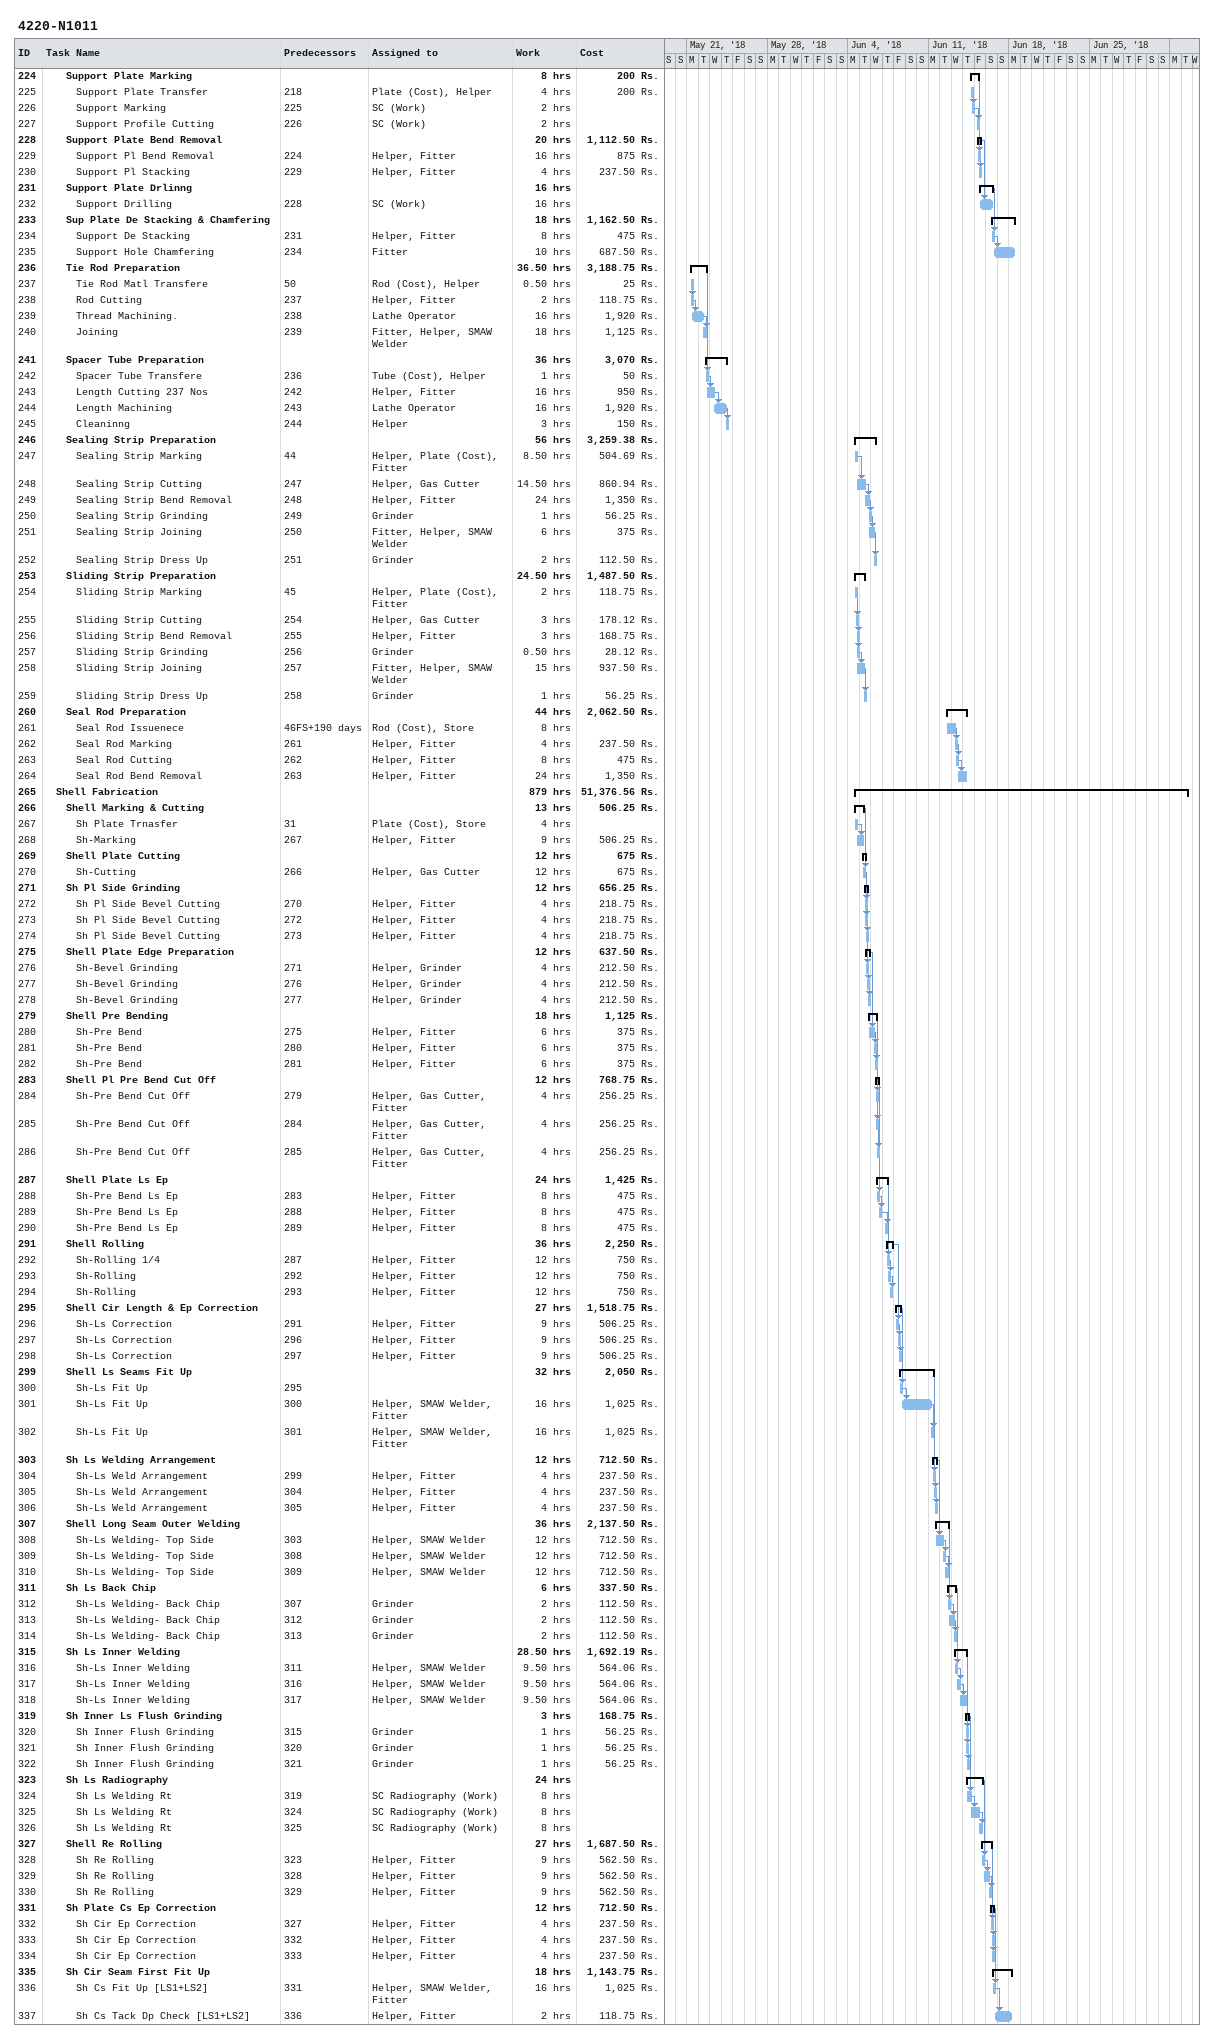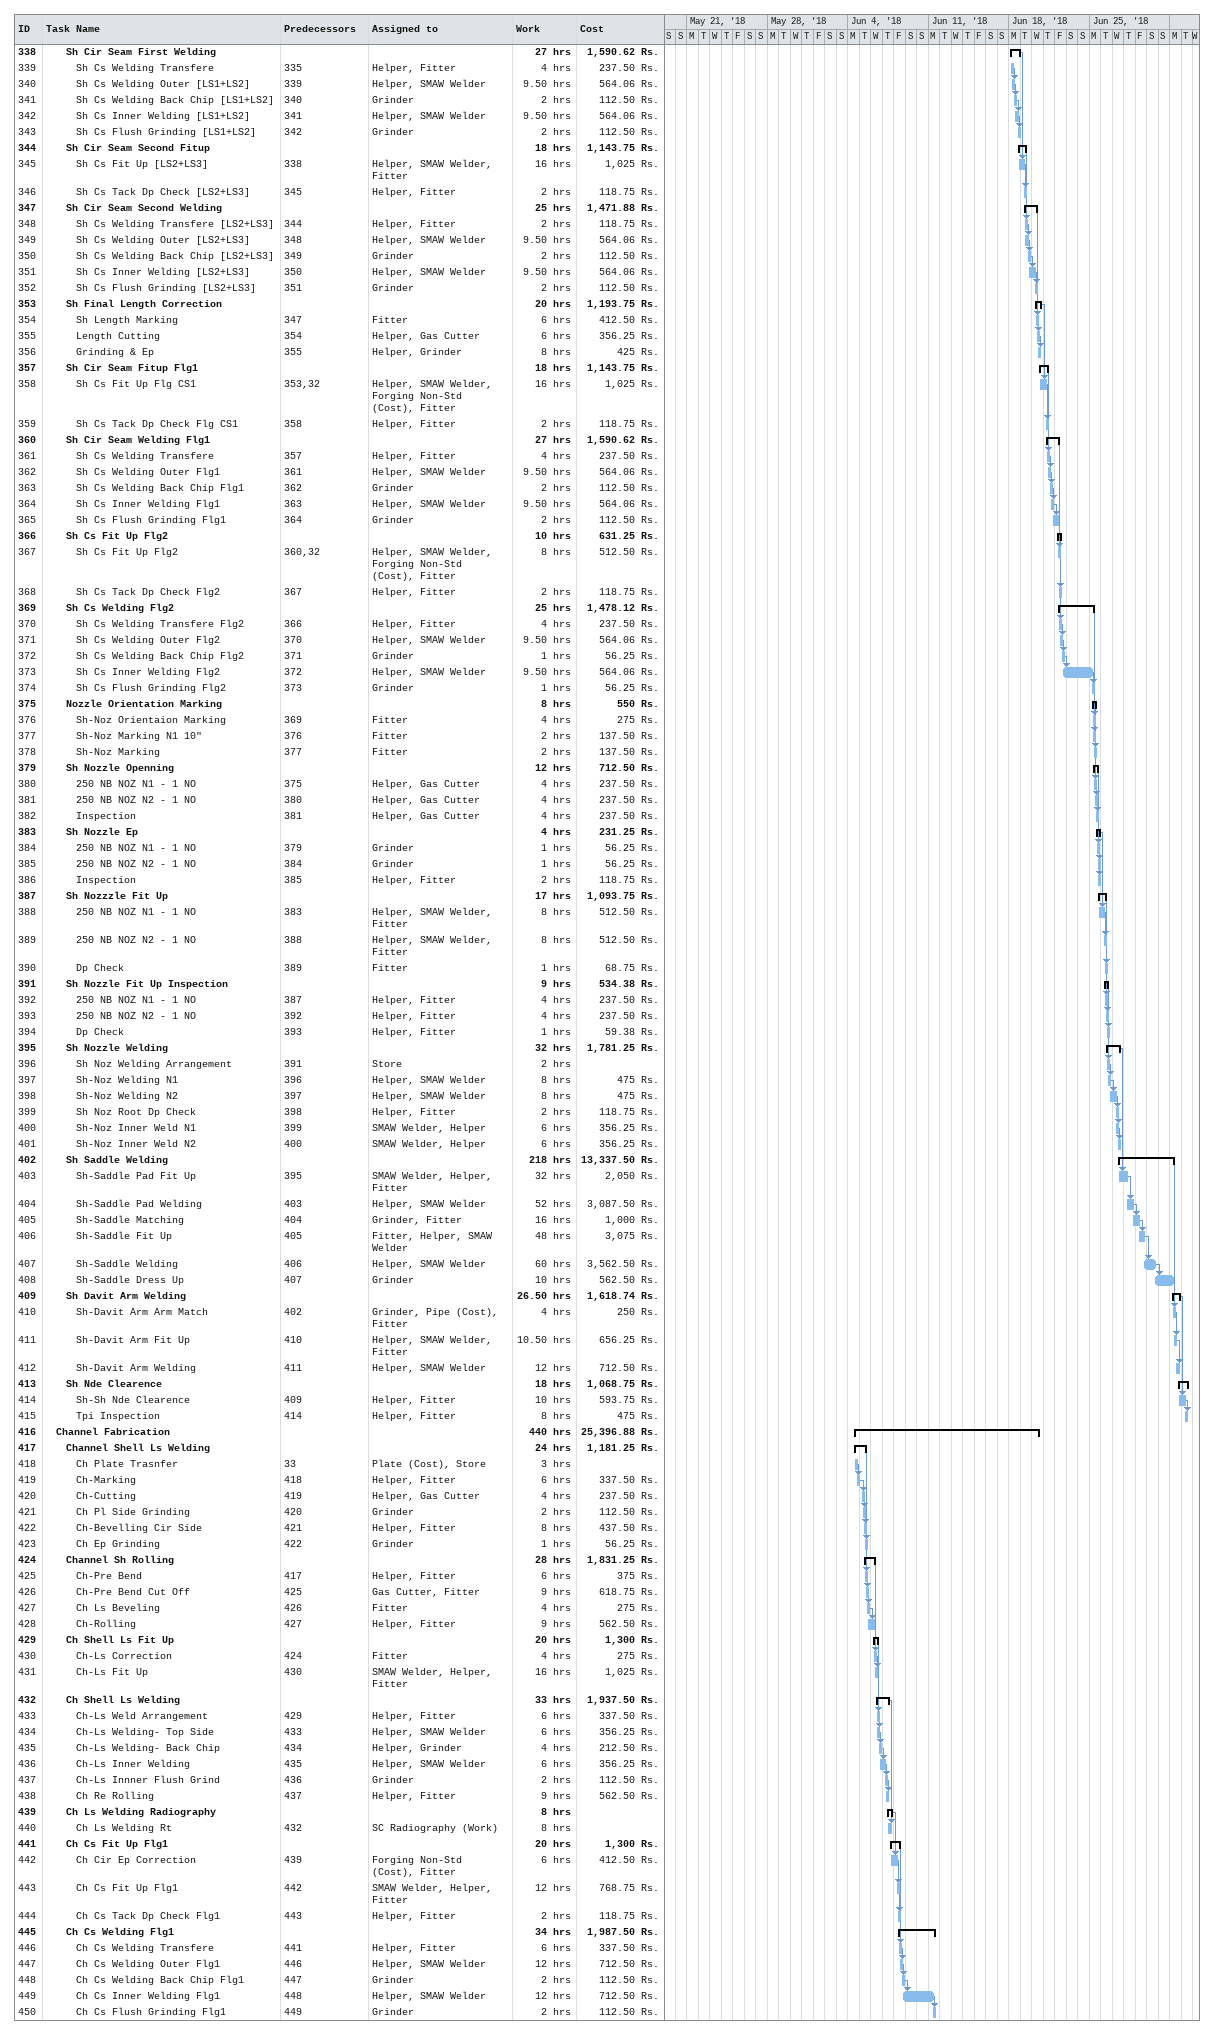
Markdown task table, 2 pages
4220-N1011

| ID | Level | Task | Start | Finish | Predecessors | Resources | Work (h) | Cost (Rs.) |
|---|---|---|---|---|---|---|---|---|
| 224 | 3 | **Support Plate Marking** | 2018-06-14 | 2018-06-15 |  |  | 8 | 200 |
| 225 | 4 | Support Plate Transfer | 2018-06-14 | 2018-06-14 | 218 | Plate (Cost), Helper | 4 | 200 |
| 226 | 4 | Support Marking | 2018-06-14 | 2018-06-14 | 225 | SC (Work) | 2 |  |
| 227 | 4 | Support Profile Cutting | 2018-06-15 | 2018-06-15 | 226 | SC (Work) | 2 |  |
| 228 | 3 | **Support Plate Bend Removal** | 2018-06-15 | 2018-06-15 |  |  | 20 | 1112.50 |
| 229 | 4 | Support Pl Bend Removal | 2018-06-15 | 2018-06-15 | 224 | Helper, Fitter | 16 | 875 |
| 230 | 4 | Support Pl Stacking | 2018-06-15 | 2018-06-15 | 229 | Helper, Fitter | 4 | 237.50 |
| 231 | 3 | **Support Plate Drlinng** | 2018-06-15 | 2018-06-16 |  |  | 16 |  |
| 232 | 4 | Support Drilling | 2018-06-15 | 2018-06-16 | 228 | SC (Work) | 16 |  |
| 233 | 3 | **Sup Plate De Stacking & Chamfering** | 2018-06-16 | 2018-06-18 |  |  | 18 | 1162.50 |
| 234 | 4 | Support De Stacking | 2018-06-16 | 2018-06-16 | 231 | Helper, Fitter | 8 | 475 |
| 235 | 4 | Support Hole Chamfering | 2018-06-16 | 2018-06-18 | 234 | Fitter | 10 | 687.50 |
| 236 | 3 | **Tie Rod Preparation** | 2018-05-21 | 2018-05-22 |  |  | 36.50 | 3188.75 |
| 237 | 4 | Tie Rod Matl Transfere | 2018-05-21 | 2018-05-21 | 50 | Rod (Cost), Helper | 0.50 | 25 |
| 238 | 4 | Rod Cutting | 2018-05-21 | 2018-05-21 | 237 | Helper, Fitter | 2 | 118.75 |
| 239 | 4 | Thread Machining. | 2018-05-21 | 2018-05-22 | 238 | Lathe Operator | 16 | 1920 |
| 240 | 4 | Joining | 2018-05-22 | 2018-05-22 | 239 | Fitter, Helper, SMAW Welder | 18 | 1125 |
| 241 | 3 | **Spacer Tube Preparation** | 2018-05-22 | 2018-05-24 |  |  | 36 | 3070 |
| 242 | 4 | Spacer Tube Transfere | 2018-05-22 | 2018-05-22 | 236 | Tube (Cost), Helper | 1 | 50 |
| 243 | 4 | Length Cutting 237 Nos | 2018-05-22 | 2018-05-23 | 242 | Helper, Fitter | 16 | 950 |
| 244 | 4 | Length Machining | 2018-05-23 | 2018-05-24 | 243 | Lathe Operator | 16 | 1920 |
| 245 | 4 | Cleaninng | 2018-05-24 | 2018-05-24 | 244 | Helper | 3 | 150 |
| 246 | 3 | **Sealing Strip Preparation** | 2018-06-04 | 2018-06-06 |  |  | 56 | 3259.38 |
| 247 | 4 | Sealing Strip Marking | 2018-06-04 | 2018-06-04 | 44 | Helper, Plate (Cost), Fitter | 8.50 | 504.69 |
| 248 | 4 | Sealing Strip Cutting | 2018-06-04 | 2018-06-05 | 247 | Helper, Gas Cutter | 14.50 | 860.94 |
| 249 | 4 | Sealing Strip Bend Removal | 2018-06-05 | 2018-06-05 | 248 | Helper, Fitter | 24 | 1350 |
| 250 | 4 | Sealing Strip Grinding | 2018-06-05 | 2018-06-05 | 249 | Grinder | 1 | 56.25 |
| 251 | 4 | Sealing Strip Joining | 2018-06-05 | 2018-06-06 | 250 | Fitter, Helper, SMAW Welder | 6 | 375 |
| 252 | 4 | Sealing Strip Dress Up | 2018-06-06 | 2018-06-06 | 251 | Grinder | 2 | 112.50 |
| 253 | 3 | **Sliding Strip Preparation** | 2018-06-04 | 2018-06-05 |  |  | 24.50 | 1487.50 |
| 254 | 4 | Sliding Strip Marking | 2018-06-04 | 2018-06-04 | 45 | Helper, Plate (Cost), Fitter | 2 | 118.75 |
| 255 | 4 | Sliding Strip Cutting | 2018-06-04 | 2018-06-04 | 254 | Helper, Gas Cutter | 3 | 178.12 |
| 256 | 4 | Sliding Strip Bend Removal | 2018-06-04 | 2018-06-04 | 255 | Helper, Fitter | 3 | 168.75 |
| 257 | 4 | Sliding Strip Grinding | 2018-06-04 | 2018-06-04 | 256 | Grinder | 0.50 | 28.12 |
| 258 | 4 | Sliding Strip Joining | 2018-06-04 | 2018-06-05 | 257 | Fitter, Helper, SMAW Welder | 15 | 937.50 |
| 259 | 4 | Sliding Strip Dress Up | 2018-06-05 | 2018-06-05 | 258 | Grinder | 1 | 56.25 |
| 260 | 3 | **Seal Rod Preparation** | 2018-06-12 | 2018-06-14 |  |  | 44 | 2062.50 |
| 261 | 4 | Seal Rod Issuenece | 2018-06-12 | 2018-06-13 | 46FS+190d | Rod (Cost), Store | 8 |  |
| 262 | 4 | Seal Rod Marking | 2018-06-13 | 2018-06-13 | 261 | Helper, Fitter | 4 | 237.50 |
| 263 | 4 | Seal Rod Cutting | 2018-06-13 | 2018-06-13 | 262 | Helper, Fitter | 8 | 475 |
| 264 | 4 | Seal Rod Bend Removal | 2018-06-13 | 2018-06-14 | 263 | Helper, Fitter | 24 | 1350 |
| 265 | 2 | **Shell Fabrication** | 2018-06-04 | 2018-07-03 |  |  | 879 | 51376.56 |
| 266 | 3 | **Shell Marking & Cutting** | 2018-06-04 | 2018-06-05 |  |  | 13 | 506.25 |
| 267 | 4 | Sh Plate Trnasfer | 2018-06-04 | 2018-06-04 | 31 | Plate (Cost), Store | 4 |  |
| 268 | 4 | Sh-Marking | 2018-06-04 | 2018-06-05 | 267 | Helper, Fitter | 9 | 506.25 |
| 269 | 3 | **Shell Plate Cutting** | 2018-06-05 | 2018-06-05 |  |  | 12 | 675 |
| 270 | 4 | Sh-Cutting | 2018-06-05 | 2018-06-05 | 266 | Helper, Gas Cutter | 12 | 675 |
| 271 | 3 | **Sh Pl Side Grinding** | 2018-06-05 | 2018-06-05 |  |  | 12 | 656.25 |
| 272 | 4 | Sh Pl Side Bevel Cutting | 2018-06-05 | 2018-06-05 | 270 | Helper, Fitter | 4 | 218.75 |
| 273 | 4 | Sh Pl Side Bevel Cutting | 2018-06-05 | 2018-06-05 | 272 | Helper, Fitter | 4 | 218.75 |
| 274 | 4 | Sh Pl Side Bevel Cutting | 2018-06-05 | 2018-06-05 | 273 | Helper, Fitter | 4 | 218.75 |
| 275 | 3 | **Shell Plate Edge Preparation** | 2018-06-05 | 2018-06-05 |  |  | 12 | 637.50 |
| 276 | 4 | Sh-Bevel Grinding | 2018-06-05 | 2018-06-05 | 271 | Helper, Grinder | 4 | 212.50 |
| 277 | 4 | Sh-Bevel Grinding | 2018-06-05 | 2018-06-05 | 276 | Helper, Grinder | 4 | 212.50 |
| 278 | 4 | Sh-Bevel Grinding | 2018-06-05 | 2018-06-05 | 277 | Helper, Grinder | 4 | 212.50 |
| 279 | 3 | **Shell Pre Bending** | 2018-06-05 | 2018-06-06 |  |  | 18 | 1125 |
| 280 | 4 | Sh-Pre Bend | 2018-06-05 | 2018-06-06 | 275 | Helper, Fitter | 6 | 375 |
| 281 | 4 | Sh-Pre Bend | 2018-06-06 | 2018-06-06 | 280 | Helper, Fitter | 6 | 375 |
| 282 | 4 | Sh-Pre Bend | 2018-06-06 | 2018-06-06 | 281 | Helper, Fitter | 6 | 375 |
| 283 | 3 | **Shell Pl Pre Bend Cut Off** | 2018-06-06 | 2018-06-06 |  |  | 12 | 768.75 |
| 284 | 4 | Sh-Pre Bend Cut Off | 2018-06-06 | 2018-06-06 | 279 | Helper, Gas Cutter, Fitter | 4 | 256.25 |
| 285 | 4 | Sh-Pre Bend Cut Off | 2018-06-06 | 2018-06-06 | 284 | Helper, Gas Cutter, Fitter | 4 | 256.25 |
| 286 | 4 | Sh-Pre Bend Cut Off | 2018-06-06 | 2018-06-06 | 285 | Helper, Gas Cutter, Fitter | 4 | 256.25 |
| 287 | 3 | **Shell Plate Ls Ep** | 2018-06-06 | 2018-06-07 |  |  | 24 | 1425 |
| 288 | 4 | Sh-Pre Bend Ls Ep | 2018-06-06 | 2018-06-06 | 283 | Helper, Fitter | 8 | 475 |
| 289 | 4 | Sh-Pre Bend Ls Ep | 2018-06-06 | 2018-06-06 | 288 | Helper, Fitter | 8 | 475 |
| 290 | 4 | Sh-Pre Bend Ls Ep | 2018-06-07 | 2018-06-07 | 289 | Helper, Fitter | 8 | 475 |
| 291 | 3 | **Shell Rolling** | 2018-06-07 | 2018-06-07 |  |  | 36 | 2250 |
| 292 | 4 | Sh-Rolling 1/4 | 2018-06-07 | 2018-06-07 | 287 | Helper, Fitter | 12 | 750 |
| 293 | 4 | Sh-Rolling | 2018-06-07 | 2018-06-07 | 292 | Helper, Fitter | 12 | 750 |
| 294 | 4 | Sh-Rolling | 2018-06-07 | 2018-06-07 | 293 | Helper, Fitter | 12 | 750 |
| 295 | 3 | **Shell Cir Length & Ep Correction** | 2018-06-08 | 2018-06-08 |  |  | 27 | 1518.75 |
| 296 | 4 | Sh-Ls Correction | 2018-06-08 | 2018-06-08 | 291 | Helper, Fitter | 9 | 506.25 |
| 297 | 4 | Sh-Ls Correction | 2018-06-08 | 2018-06-08 | 296 | Helper, Fitter | 9 | 506.25 |
| 298 | 4 | Sh-Ls Correction | 2018-06-08 | 2018-06-08 | 297 | Helper, Fitter | 9 | 506.25 |
| 299 | 3 | **Shell Ls Seams Fit Up** | 2018-06-08 | 2018-06-11 |  |  | 32 | 2050 |
| 300 | 4 | Sh-Ls Fit Up | 2018-06-08 | 2018-06-08 | 295 |  |  |  |
| 301 | 4 | Sh-Ls Fit Up | 2018-06-08 | 2018-06-11 | 300 | Helper, SMAW Welder, Fitter | 16 | 1025 |
| 302 | 4 | Sh-Ls Fit Up | 2018-06-11 | 2018-06-11 | 301 | Helper, SMAW Welder, Fitter | 16 | 1025 |
| 303 | 3 | **Sh Ls Welding Arrangement** | 2018-06-11 | 2018-06-11 |  |  | 12 | 712.50 |
| 304 | 4 | Sh-Ls Weld Arrangement | 2018-06-11 | 2018-06-11 | 299 | Helper, Fitter | 4 | 237.50 |
| 305 | 4 | Sh-Ls Weld Arrangement | 2018-06-11 | 2018-06-11 | 304 | Helper, Fitter | 4 | 237.50 |
| 306 | 4 | Sh-Ls Weld Arrangement | 2018-06-11 | 2018-06-11 | 305 | Helper, Fitter | 4 | 237.50 |
| 307 | 3 | **Shell Long Seam Outer Welding** | 2018-06-11 | 2018-06-12 |  |  | 36 | 2137.50 |
| 308 | 4 | Sh-Ls Welding- Top Side | 2018-06-11 | 2018-06-12 | 303 | Helper, SMAW Welder | 12 | 712.50 |
| 309 | 4 | Sh-Ls Welding- Top Side | 2018-06-12 | 2018-06-12 | 308 | Helper, SMAW Welder | 12 | 712.50 |
| 310 | 4 | Sh-Ls Welding- Top Side | 2018-06-12 | 2018-06-12 | 309 | Helper, SMAW Welder | 12 | 712.50 |
| 311 | 3 | **Sh Ls Back Chip** | 2018-06-12 | 2018-06-13 |  |  | 6 | 337.50 |
| 312 | 4 | Sh-Ls Welding- Back Chip | 2018-06-12 | 2018-06-12 | 307 | Grinder | 2 | 112.50 |
| 313 | 4 | Sh-Ls Welding- Back Chip | 2018-06-12 | 2018-06-13 | 312 | Grinder | 2 | 112.50 |
| 314 | 4 | Sh-Ls Welding- Back Chip | 2018-06-13 | 2018-06-13 | 313 | Grinder | 2 | 112.50 |
| 315 | 3 | **Sh Ls Inner Welding** | 2018-06-13 | 2018-06-14 |  |  | 28.50 | 1692.19 |
| 316 | 4 | Sh-Ls Inner Welding | 2018-06-13 | 2018-06-13 | 311 | Helper, SMAW Welder | 9.50 | 564.06 |
| 317 | 4 | Sh-Ls Inner Welding | 2018-06-13 | 2018-06-13 | 316 | Helper, SMAW Welder | 9.50 | 564.06 |
| 318 | 4 | Sh-Ls Inner Welding | 2018-06-13 | 2018-06-14 | 317 | Helper, SMAW Welder | 9.50 | 564.06 |
| 319 | 3 | **Sh Inner Ls Flush Grinding** | 2018-06-14 | 2018-06-14 |  |  | 3 | 168.75 |
| 320 | 4 | Sh Inner Flush Grinding | 2018-06-14 | 2018-06-14 | 315 | Grinder | 1 | 56.25 |
| 321 | 4 | Sh Inner Flush Grinding | 2018-06-14 | 2018-06-14 | 320 | Grinder | 1 | 56.25 |
| 322 | 4 | Sh Inner Flush Grinding | 2018-06-14 | 2018-06-14 | 321 | Grinder | 1 | 56.25 |
| 323 | 3 | **Sh Ls Radiography** | 2018-06-14 | 2018-06-15 |  |  | 24 |  |
| 324 | 4 | Sh Ls Welding Rt | 2018-06-14 | 2018-06-14 | 319 | SC Radiography (Work) | 8 |  |
| 325 | 4 | Sh Ls Welding Rt | 2018-06-14 | 2018-06-15 | 324 | SC Radiography (Work) | 8 |  |
| 326 | 4 | Sh Ls Welding Rt | 2018-06-15 | 2018-06-15 | 325 | SC Radiography (Work) | 8 |  |
| 327 | 3 | **Shell Re Rolling** | 2018-06-15 | 2018-06-16 |  |  | 27 | 1687.50 |
| 328 | 4 | Sh Re Rolling | 2018-06-15 | 2018-06-15 | 323 | Helper, Fitter | 9 | 562.50 |
| 329 | 4 | Sh Re Rolling | 2018-06-15 | 2018-06-16 | 328 | Helper, Fitter | 9 | 562.50 |
| 330 | 4 | Sh Re Rolling | 2018-06-16 | 2018-06-16 | 329 | Helper, Fitter | 9 | 562.50 |
| 331 | 3 | **Sh Plate Cs Ep Correction** | 2018-06-16 | 2018-06-16 |  |  | 12 | 712.50 |
| 332 | 4 | Sh Cir Ep Correction | 2018-06-16 | 2018-06-16 | 327 | Helper, Fitter | 4 | 237.50 |
| 333 | 4 | Sh Cir Ep Correction | 2018-06-16 | 2018-06-16 | 332 | Helper, Fitter | 4 | 237.50 |
| 334 | 4 | Sh Cir Ep Correction | 2018-06-16 | 2018-06-16 | 333 | Helper, Fitter | 4 | 237.50 |
| 335 | 3 | **Sh Cir Seam First Fit Up** | 2018-06-16 | 2018-06-18 |  |  | 18 | 1143.75 |
| 336 | 4 | Sh Cs Fit Up [LS1+LS2] | 2018-06-16 | 2018-06-16 | 331 | Helper, SMAW Welder, Fitter | 16 | 1025 |
| 337 | 4 | Sh Cs Tack Dp Check [LS1+LS2] | 2018-06-16 | 2018-06-18 | 336 | Helper, Fitter | 2 | 118.75 |
| 338 | 3 | **Sh Cir Seam First Welding** | 2018-06-18 | 2018-06-18 |  |  | 27 | 1590.62 |
| 339 | 4 | Sh Cs Welding Transfere | 2018-06-18 | 2018-06-18 | 335 | Helper, Fitter | 4 | 237.50 |
| 340 | 4 | Sh Cs Welding Outer [LS1+LS2] | 2018-06-18 | 2018-06-18 | 339 | Helper, SMAW Welder | 9.50 | 564.06 |
| 341 | 4 | Sh Cs Welding Back Chip [LS1+LS2] | 2018-06-18 | 2018-06-18 | 340 | Grinder | 2 | 112.50 |
| 342 | 4 | Sh Cs Inner Welding [LS1+LS2] | 2018-06-18 | 2018-06-18 | 341 | Helper, SMAW Welder | 9.50 | 564.06 |
| 343 | 4 | Sh Cs Flush Grinding [LS1+LS2] | 2018-06-18 | 2018-06-18 | 342 | Grinder | 2 | 112.50 |
| 344 | 3 | **Sh Cir Seam Second Fitup** | 2018-06-18 | 2018-06-19 |  |  | 18 | 1143.75 |
| 345 | 4 | Sh Cs Fit Up [LS2+LS3] | 2018-06-18 | 2018-06-19 | 338 | Helper, SMAW Welder, Fitter | 16 | 1025 |
| 346 | 4 | Sh Cs Tack Dp Check [LS2+LS3] | 2018-06-19 | 2018-06-19 | 345 | Helper, Fitter | 2 | 118.75 |
| 347 | 3 | **Sh Cir Seam Second Welding** | 2018-06-19 | 2018-06-20 |  |  | 25 | 1471.88 |
| 348 | 4 | Sh Cs Welding Transfere [LS2+LS3] | 2018-06-19 | 2018-06-19 | 344 | Helper, Fitter | 2 | 118.75 |
| 349 | 4 | Sh Cs Welding Outer [LS2+LS3] | 2018-06-19 | 2018-06-19 | 348 | Helper, SMAW Welder | 9.50 | 564.06 |
| 350 | 4 | Sh Cs Welding Back Chip [LS2+LS3] | 2018-06-19 | 2018-06-19 | 349 | Grinder | 2 | 112.50 |
| 351 | 4 | Sh Cs Inner Welding [LS2+LS3] | 2018-06-19 | 2018-06-20 | 350 | Helper, SMAW Welder | 9.50 | 564.06 |
| 352 | 4 | Sh Cs Flush Grinding [LS2+LS3] | 2018-06-20 | 2018-06-20 | 351 | Grinder | 2 | 112.50 |
| 353 | 3 | **Sh Final Length Correction** | 2018-06-20 | 2018-06-20 |  |  | 20 | 1193.75 |
| 354 | 4 | Sh Length Marking | 2018-06-20 | 2018-06-20 | 347 | Fitter | 6 | 412.50 |
| 355 | 4 | Length Cutting | 2018-06-20 | 2018-06-20 | 354 | Helper, Gas Cutter | 6 | 356.25 |
| 356 | 4 | Grinding & Ep | 2018-06-20 | 2018-06-20 | 355 | Helper, Grinder | 8 | 425 |
| 357 | 3 | **Sh Cir Seam Fitup Flg1** | 2018-06-20 | 2018-06-21 |  |  | 18 | 1143.75 |
| 358 | 4 | Sh Cs Fit Up Flg CS1 | 2018-06-20 | 2018-06-21 | 353, 32 | Helper, SMAW Welder, Forging Non-Std (Cost), Fitter | 16 | 1025 |
| 359 | 4 | Sh Cs Tack Dp Check Flg CS1 | 2018-06-21 | 2018-06-21 | 358 | Helper, Fitter | 2 | 118.75 |
| 360 | 3 | **Sh Cir Seam Welding Flg1** | 2018-06-21 | 2018-06-22 |  |  | 27 | 1590.62 |
| 361 | 4 | Sh Cs Welding Transfere | 2018-06-21 | 2018-06-21 | 357 | Helper, Fitter | 4 | 237.50 |
| 362 | 4 | Sh Cs Welding Outer Flg1 | 2018-06-21 | 2018-06-21 | 361 | Helper, SMAW Welder | 9.50 | 564.06 |
| 363 | 4 | Sh Cs Welding Back Chip Flg1 | 2018-06-21 | 2018-06-21 | 362 | Grinder | 2 | 112.50 |
| 364 | 4 | Sh Cs Inner Welding Flg1 | 2018-06-21 | 2018-06-21 | 363 | Helper, SMAW Welder | 9.50 | 564.06 |
| 365 | 4 | Sh Cs Flush Grinding Flg1 | 2018-06-21 | 2018-06-22 | 364 | Grinder | 2 | 112.50 |
| 366 | 3 | **Sh Cs Fit Up Flg2** | 2018-06-22 | 2018-06-22 |  |  | 10 | 631.25 |
| 367 | 4 | Sh Cs Fit Up Flg2 | 2018-06-22 | 2018-06-22 | 360, 32 | Helper, SMAW Welder, Forging Non-Std (Cost), Fitter | 8 | 512.50 |
| 368 | 4 | Sh Cs Tack Dp Check Flg2 | 2018-06-22 | 2018-06-22 | 367 | Helper, Fitter | 2 | 118.75 |
| 369 | 3 | **Sh Cs Welding Flg2** | 2018-06-22 | 2018-06-25 |  |  | 25 | 1478.12 |
| 370 | 4 | Sh Cs Welding Transfere Flg2 | 2018-06-22 | 2018-06-22 | 366 | Helper, Fitter | 4 | 237.50 |
| 371 | 4 | Sh Cs Welding Outer Flg2 | 2018-06-22 | 2018-06-22 | 370 | Helper, SMAW Welder | 9.50 | 564.06 |
| 372 | 4 | Sh Cs Welding Back Chip Flg2 | 2018-06-22 | 2018-06-22 | 371 | Grinder | 1 | 56.25 |
| 373 | 4 | Sh Cs Inner Welding Flg2 | 2018-06-22 | 2018-06-25 | 372 | Helper, SMAW Welder | 9.50 | 564.06 |
| 374 | 4 | Sh Cs Flush Grinding Flg2 | 2018-06-25 | 2018-06-25 | 373 | Grinder | 1 | 56.25 |
| 375 | 3 | **Nozzle Orientation Marking** | 2018-06-25 | 2018-06-25 |  |  | 8 | 550 |
| 376 | 4 | Sh-Noz Orientaion Marking | 2018-06-25 | 2018-06-25 | 369 | Fitter | 4 | 275 |
| 377 | 4 | Sh-Noz Marking N1 10" | 2018-06-25 | 2018-06-25 | 376 | Fitter | 2 | 137.50 |
| 378 | 4 | Sh-Noz Marking | 2018-06-25 | 2018-06-25 | 377 | Fitter | 2 | 137.50 |
| 379 | 3 | **Sh Nozzle Openning** | 2018-06-25 | 2018-06-25 |  |  | 12 | 712.50 |
| 380 | 4 | 250 NB NOZ N1 - 1 NO | 2018-06-25 | 2018-06-25 | 375 | Helper, Gas Cutter | 4 | 237.50 |
| 381 | 4 | 250 NB NOZ N2 - 1 NO | 2018-06-25 | 2018-06-25 | 380 | Helper, Gas Cutter | 4 | 237.50 |
| 382 | 4 | Inspection | 2018-06-25 | 2018-06-25 | 381 | Helper, Gas Cutter | 4 | 237.50 |
| 383 | 3 | **Sh Nozzle Ep** | 2018-06-25 | 2018-06-25 |  |  | 4 | 231.25 |
| 384 | 4 | 250 NB NOZ N1 - 1 NO | 2018-06-25 | 2018-06-25 | 379 | Grinder | 1 | 56.25 |
| 385 | 4 | 250 NB NOZ N2 - 1 NO | 2018-06-25 | 2018-06-25 | 384 | Grinder | 1 | 56.25 |
| 386 | 4 | Inspection | 2018-06-25 | 2018-06-25 | 385 | Helper, Fitter | 2 | 118.75 |
| 387 | 3 | **Sh Nozzzle Fit Up** | 2018-06-25 | 2018-06-26 |  |  | 17 | 1093.75 |
| 388 | 4 | 250 NB NOZ N1 - 1 NO | 2018-06-25 | 2018-06-26 | 383 | Helper, SMAW Welder, Fitter | 8 | 512.50 |
| 389 | 4 | 250 NB NOZ N2 - 1 NO | 2018-06-26 | 2018-06-26 | 388 | Helper, SMAW Welder, Fitter | 8 | 512.50 |
| 390 | 4 | Dp Check | 2018-06-26 | 2018-06-26 | 389 | Fitter | 1 | 68.75 |
| 391 | 3 | **Sh Nozzle Fit Up Inspection** | 2018-06-26 | 2018-06-26 |  |  | 9 | 534.38 |
| 392 | 4 | 250 NB NOZ N1 - 1 NO | 2018-06-26 | 2018-06-26 | 387 | Helper, Fitter | 4 | 237.50 |
| 393 | 4 | 250 NB NOZ N2 - 1 NO | 2018-06-26 | 2018-06-26 | 392 | Helper, Fitter | 4 | 237.50 |
| 394 | 4 | Dp Check | 2018-06-26 | 2018-06-26 | 393 | Helper, Fitter | 1 | 59.38 |
| 395 | 3 | **Sh Nozzle Welding** | 2018-06-26 | 2018-06-27 |  |  | 32 | 1781.25 |
| 396 | 4 | Sh Noz Welding Arrangement | 2018-06-26 | 2018-06-26 | 391 | Store | 2 |  |
| 397 | 4 | Sh-Noz Welding N1 | 2018-06-26 | 2018-06-26 | 396 | Helper, SMAW Welder | 8 | 475 |
| 398 | 4 | Sh-Noz Welding N2 | 2018-06-26 | 2018-06-27 | 397 | Helper, SMAW Welder | 8 | 475 |
| 399 | 4 | Sh Noz Root Dp Check | 2018-06-27 | 2018-06-27 | 398 | Helper, Fitter | 2 | 118.75 |
| 400 | 4 | Sh-Noz Inner Weld N1 | 2018-06-27 | 2018-06-27 | 399 | SMAW Welder, Helper | 6 | 356.25 |
| 401 | 4 | Sh-Noz Inner Weld N2 | 2018-06-27 | 2018-06-27 | 400 | SMAW Welder, Helper | 6 | 356.25 |
| 402 | 3 | **Sh Saddle Welding** | 2018-06-27 | 2018-07-02 |  |  | 218 | 13337.50 |
| 403 | 4 | Sh-Saddle Pad Fit Up | 2018-06-27 | 2018-06-28 | 395 | SMAW Welder, Helper, Fitter | 32 | 2050 |
| 404 | 4 | Sh-Saddle Pad Welding | 2018-06-28 | 2018-06-28 | 403 | Helper, SMAW Welder | 52 | 3087.50 |
| 405 | 4 | Sh-Saddle Matching | 2018-06-28 | 2018-06-29 | 404 | Grinder, Fitter | 16 | 1000 |
| 406 | 4 | Sh-Saddle Fit Up | 2018-06-29 | 2018-06-29 | 405 | Fitter, Helper, SMAW Welder | 48 | 3075 |
| 407 | 4 | Sh-Saddle Welding | 2018-06-29 | 2018-06-30 | 406 | Helper, SMAW Welder | 60 | 3562.50 |
| 408 | 4 | Sh-Saddle Dress Up | 2018-06-30 | 2018-07-02 | 407 | Grinder | 10 | 562.50 |
| 409 | 3 | **Sh Davit Arm Welding** | 2018-07-02 | 2018-07-02 |  |  | 26.50 | 1618.74 |
| 410 | 4 | Sh-Davit Arm Arm Match | 2018-07-02 | 2018-07-02 | 402 | Grinder, Pipe (Cost), Fitter | 4 | 250 |
| 411 | 4 | Sh-Davit Arm Fit Up | 2018-07-02 | 2018-07-02 | 410 | Helper, SMAW Welder, Fitter | 10.50 | 656.25 |
| 412 | 4 | Sh-Davit Arm Welding | 2018-07-02 | 2018-07-02 | 411 | Helper, SMAW Welder | 12 | 712.50 |
| 413 | 3 | **Sh Nde Clearence** | 2018-07-02 | 2018-07-03 |  |  | 18 | 1068.75 |
| 414 | 4 | Sh-Sh Nde Clearence | 2018-07-02 | 2018-07-03 | 409 | Helper, Fitter | 10 | 593.75 |
| 415 | 4 | Tpi Inspection | 2018-07-03 | 2018-07-03 | 414 | Helper, Fitter | 8 | 475 |
| 416 | 2 | **Channel Fabrication** | 2018-06-04 | 2018-06-20 |  |  | 440 | 25396.88 |
| 417 | 3 | **Channel Shell Ls Welding** | 2018-06-04 | 2018-06-05 |  |  | 24 | 1181.25 |
| 418 | 4 | Ch Plate Trasnfer | 2018-06-04 | 2018-06-04 | 33 | Plate (Cost), Store | 3 |  |
| 419 | 4 | Ch-Marking | 2018-06-04 | 2018-06-04 | 418 | Helper, Fitter | 6 | 337.50 |
| 420 | 4 | Ch-Cutting | 2018-06-05 | 2018-06-05 | 419 | Helper, Gas Cutter | 4 | 237.50 |
| 421 | 4 | Ch Pl Side Grinding | 2018-06-05 | 2018-06-05 | 420 | Grinder | 2 | 112.50 |
| 422 | 4 | Ch-Bevelling Cir Side | 2018-06-05 | 2018-06-05 | 421 | Helper, Fitter | 8 | 437.50 |
| 423 | 4 | Ch Ep Grinding | 2018-06-05 | 2018-06-05 | 422 | Grinder | 1 | 56.25 |
| 424 | 3 | **Channel Sh Rolling** | 2018-06-05 | 2018-06-06 |  |  | 28 | 1831.25 |
| 425 | 4 | Ch-Pre Bend | 2018-06-05 | 2018-06-05 | 417 | Helper, Fitter | 6 | 375 |
| 426 | 4 | Ch-Pre Bend Cut Off | 2018-06-05 | 2018-06-05 | 425 | Gas Cutter, Fitter | 9 | 618.75 |
| 427 | 4 | Ch Ls Beveling | 2018-06-05 | 2018-06-05 | 426 | Fitter | 4 | 275 |
| 428 | 4 | Ch-Rolling | 2018-06-05 | 2018-06-06 | 427 | Helper, Fitter | 9 | 562.50 |
| 429 | 3 | **Ch Shell Ls Fit Up** | 2018-06-06 | 2018-06-06 |  |  | 20 | 1300 |
| 430 | 4 | Ch-Ls Correction | 2018-06-06 | 2018-06-06 | 424 | Fitter | 4 | 275 |
| 431 | 4 | Ch-Ls Fit Up | 2018-06-06 | 2018-06-06 | 430 | SMAW Welder, Helper, Fitter | 16 | 1025 |
| 432 | 3 | **Ch Shell Ls Welding** | 2018-06-06 | 2018-06-07 |  |  | 33 | 1937.50 |
| 433 | 4 | Ch-Ls Weld Arrangement | 2018-06-06 | 2018-06-06 | 429 | Helper, Fitter | 6 | 337.50 |
| 434 | 4 | Ch-Ls Welding- Top Side | 2018-06-06 | 2018-06-06 | 433 | Helper, SMAW Welder | 6 | 356.25 |
| 435 | 4 | Ch-Ls Welding- Back Chip | 2018-06-06 | 2018-06-06 | 434 | Helper, Grinder | 4 | 212.50 |
| 436 | 4 | Ch-Ls Inner Welding | 2018-06-06 | 2018-06-07 | 435 | Helper, SMAW Welder | 6 | 356.25 |
| 437 | 4 | Ch-Ls Innner Flush Grind | 2018-06-07 | 2018-06-07 | 436 | Grinder | 2 | 112.50 |
| 438 | 4 | Ch Re Rolling | 2018-06-07 | 2018-06-07 | 437 | Helper, Fitter | 9 | 562.50 |
| 439 | 3 | **Ch Ls Welding Radiography** | 2018-06-07 | 2018-06-07 |  |  | 8 |  |
| 440 | 4 | Ch Ls Welding Rt | 2018-06-07 | 2018-06-07 | 432 | SC Radiography (Work) | 8 |  |
| 441 | 3 | **Ch Cs Fit Up Flg1** | 2018-06-07 | 2018-06-08 |  |  | 20 | 1300 |
| 442 | 4 | Ch Cir Ep Correction | 2018-06-07 | 2018-06-08 | 439 | Forging Non-Std (Cost), Fitter | 6 | 412.50 |
| 443 | 4 | Ch Cs Fit Up Flg1 | 2018-06-08 | 2018-06-08 | 442 | SMAW Welder, Helper, Fitter | 12 | 768.75 |
| 444 | 4 | Ch Cs Tack Dp Check Flg1 | 2018-06-08 | 2018-06-08 | 443 | Helper, Fitter | 2 | 118.75 |
| 445 | 3 | **Ch Cs Welding Flg1** | 2018-06-08 | 2018-06-11 |  |  | 34 | 1987.50 |
| 446 | 4 | Ch Cs Welding Transfere | 2018-06-08 | 2018-06-08 | 441 | Helper, Fitter | 6 | 337.50 |
| 447 | 4 | Ch Cs Welding Outer Flg1 | 2018-06-08 | 2018-06-08 | 446 | Helper, SMAW Welder | 12 | 712.50 |
| 448 | 4 | Ch Cs Welding Back Chip Flg1 | 2018-06-08 | 2018-06-08 | 447 | Grinder | 2 | 112.50 |
| 449 | 4 | Ch Cs Inner Welding Flg1 | 2018-06-08 | 2018-06-11 | 448 | Helper, SMAW Welder | 12 | 712.50 |
| 450 | 4 | Ch Cs Flush Grinding Flg1 | 2018-06-11 | 2018-06-11 | 449 | Grinder | 2 | 112.50 |
